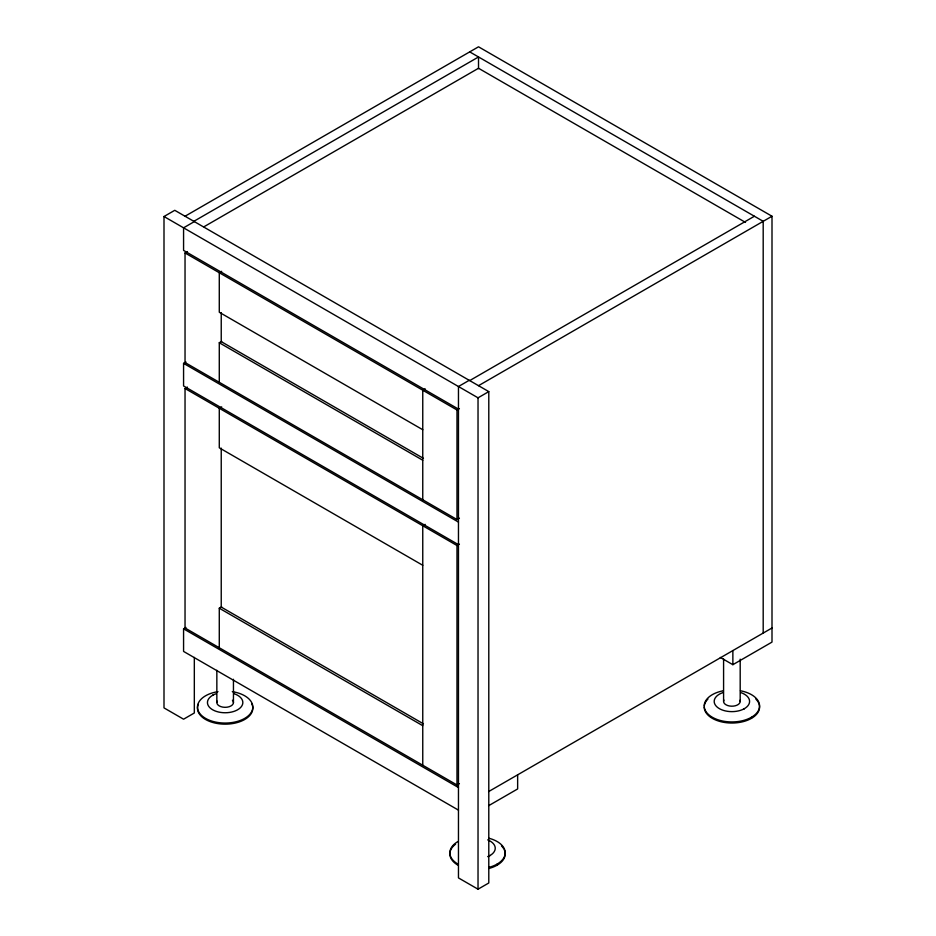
<?xml version="1.0" encoding="UTF-8"?>
<svg xmlns="http://www.w3.org/2000/svg" width="936" height="936" viewBox="0 0 936 936"><rect width="100%" height="100%" fill="white"/><g stroke="black" fill="none" stroke-linecap="round" stroke-linejoin="round"><path stroke-width="1.4" d="M212.624 695.308L213.42 694.711M489.271 856.077L490.055 855.481M743.617 709.231L744.401 708.634M194.325 657.411L194.325 712.986L183.573 719.199L163.999 707.897L163.999 216.52L174.763 210.307L488.791 391.611L488.791 882.987L478.027 889.2L458.464 877.909L458.464 386.521L469.228 380.308M185.035 216.239L478.518 46.8L772.001 216.239L772.001 642.096L732.865 664.689L720.322 657.446M193.846 221.317L478.518 56.967L478.518 68.644M194.325 221.61L183.573 227.822L183.573 250.403L458.464 409.114M203.966 226.769L478.518 68.258L745.524 222.417M459.389 518.158L456.99 519.538L185.035 362.524L185.035 252.954L187.434 251.573M221.668 271.335L219.281 272.715L219.281 312.25L422.756 429.729M458.464 544.67L183.573 385.96L183.573 363.367L185.96 361.986M219.281 382.286L219.281 342.751L221.668 341.371M459.389 783.607L456.99 784.988L185.035 627.986L185.035 388.498L187.434 387.118M221.668 406.891L219.281 408.271L219.281 447.806L422.756 565.285M425.143 388.814L422.756 390.195L422.756 499.765M469.708 380.589L754.393 216.239M478.518 385.679L772.001 216.239M185.035 252.954L456.99 409.968L459.389 408.587M163.999 216.52L478.027 397.823L488.791 391.611M458.464 810.131L183.573 651.421L183.573 628.828L185.96 627.448M219.281 647.747L219.281 608.213L221.668 606.832M425.143 524.371L422.756 525.751L422.756 765.227M185.035 388.498L456.99 545.512L459.389 544.132M488.615 791.587L772.001 627.986M488.615 805.709L517.643 788.943L517.643 774.832M469.708 51.878L763.191 221.317L763.191 633.064M423.446 458.371L221.235 341.628L221.235 312.577M219.281 342.751L422.756 460.231M183.573 363.367L458.464 522.077M423.446 723.832L221.235 607.078L221.235 448.133M219.281 608.213L422.756 725.692M183.573 628.828L458.464 787.539M751.456 717.257L751.456 718.345M740.189 659.178L740.189 701.52M732.865 650.567L732.865 664.689M723.587 658.944L723.587 701.286M497.098 864.103L497.098 865.192M478.027 397.823L478.027 889.2M456.99 409.968L456.99 519.538M456.99 545.512L456.99 784.988M233.45 679.29L233.45 702.655M216.848 670.293L216.848 702.421M488.791 838.211A27.67 15.97 0 0 1 505.206 852.813A27.67 15.97 0 0 1 488.791 867.403M457.973 864.103A27.67 15.97 0 0 1 457.973 841.511M504.27 849.771A27.67 15.97 0 0 1 488.791 868.491M457.973 865.192A27.67 15.97 0 0 1 455.586 844.178M501.497 845.91A27.67 15.97 0 0 1 503.743 848.765M487.691 839.873A17.702 10.226 0 0 1 487.691 856.627M232.432 700.233A8.295 4.797 0 0 1 230.876 706.001A8.295 4.797 0 0 1 220.826 706.621L219.141 705.838A8.295 4.797 0 0 1 217.187 701.181M232.303 691.657A27.67 15.97 0 0 1 247.806 716.251A27.67 15.97 0 0 1 202.48 716.251A27.67 15.97 0 0 1 217.983 691.657M234 693.681A17.702 10.226 0 0 1 238.703 709.102A17.702 10.226 0 0 1 211.583 709.102A17.702 10.226 0 0 1 216.298 693.681M251.878 704.048A27.67 15.97 0 0 1 225.143 724.16A27.67 15.97 0 0 1 198.42 704.048M739.955 700.28A8.295 4.797 0 0 1 736.784 705.276A8.295 4.797 0 0 1 727.564 705.498L725.88 704.714A8.295 4.797 0 0 1 723.926 700.058M740.434 690.768A27.67 15.97 0 0 1 754.276 715.35A27.67 15.97 0 0 1 709.5 715.35A27.67 15.97 0 0 1 723.341 690.768M755.855 699.063A27.67 15.97 0 0 1 739.054 722.487A27.67 15.97 0 0 1 704.223 707.054M704.317 705.662A27.67 15.97 0 0 1 707.92 699.063M740.739 692.558A17.702 10.226 0 0 1 745.454 707.979A17.702 10.226 0 0 1 718.322 707.979A17.702 10.226 0 0 1 723.037 692.558"/></g></svg>
